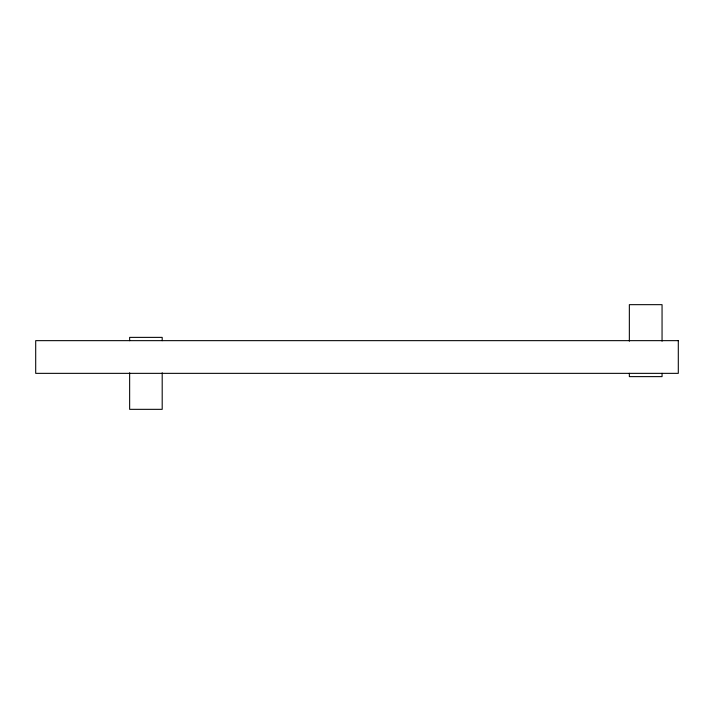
<?xml version="1.0" encoding="UTF-8"?>
<svg xmlns="http://www.w3.org/2000/svg" width="714" height="714" viewBox="0 0 714 714"><rect width="100%" height="100%" fill="white"/><g stroke="black" fill="none" stroke-linecap="round" stroke-linejoin="round"><path stroke-width="1.07" d="M662.056 341.203L662.056 304.664L629.346 304.664L629.346 341.203M662.056 373.306L662.056 376.626L629.346 376.626L629.346 373.306M162.194 340.694L162.194 337.374L129.645 337.374L129.645 340.694M162.194 372.797L162.194 409.336L129.645 409.336L129.645 372.797M678.3 340.649L35.7 340.649L35.7 373.351L678.3 373.351L678.3 340.649"/></g></svg>
